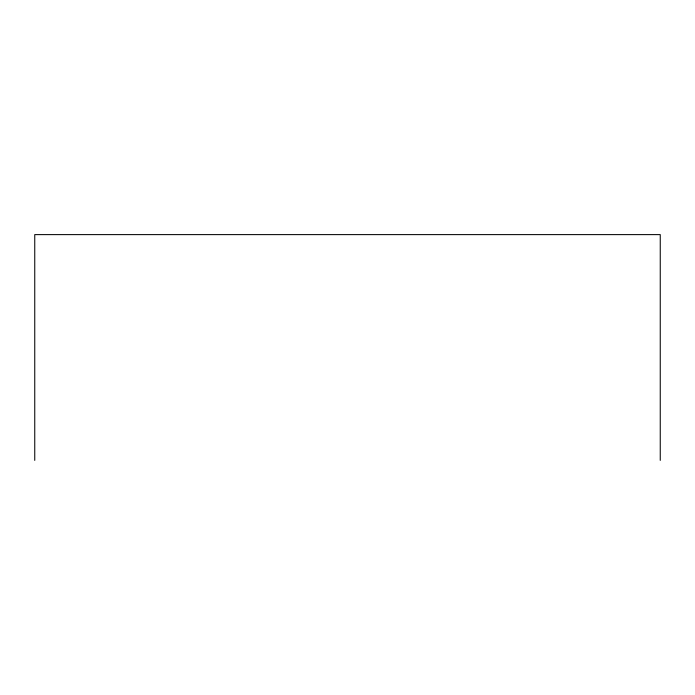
<?xml version="1.0" encoding="UTF-8"?>
<svg xmlns="http://www.w3.org/2000/svg" width="695" height="695" viewBox="0 0 695 695"><rect width="100%" height="100%" fill="white"/><g stroke="black" fill="none" stroke-linecap="round" stroke-linejoin="round"><path stroke-width="1.04" d="M660.25 460.385L660.25 234.615L34.75 234.615L34.75 460.385"/></g></svg>
